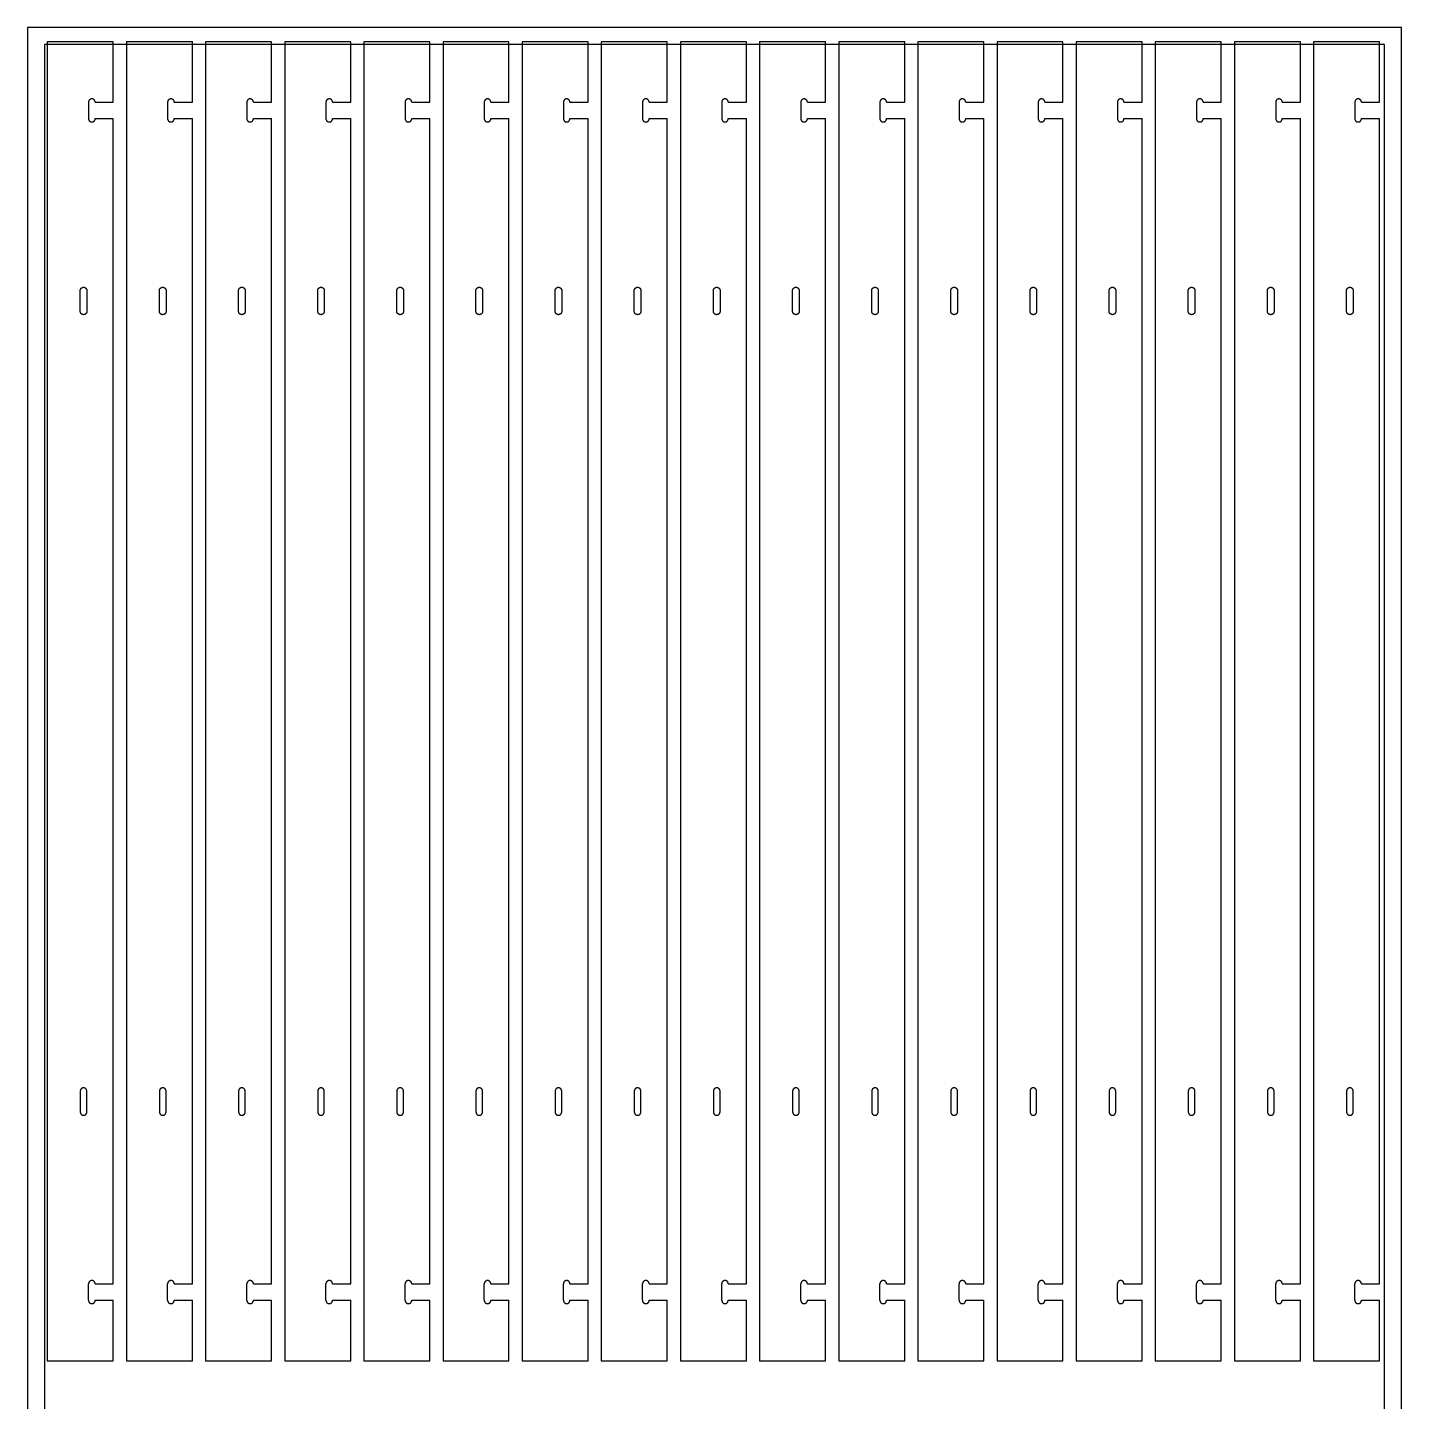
# Model space of a CAD drawing. Header units: millimetres. Extents: x 1985 to 3235, y -112 to 2388.
# Drawn here: x 1985 to 3235, y 1138 to 2388 of the extents above; entities that cross this region are included whole.
import ezdxf

# ---------------------------------------------------------------- set-up
doc = ezdxf.new("R2010")
doc.units = ezdxf.units.MM
doc.header["$MEASUREMENT"] = 0
doc.layers.add('FAB$Material', color=18, linetype='Continuous', true_color=0x000000)
doc.layers.add('Lattes', color=4, linetype='Continuous', true_color=0x00ffff)

# ---------------------------------------------------------------- blocks, each defined once
blk = doc.blocks.new('LATTES')
at = {"layer": 'Lattes'}
for points in [[(2320.4, 2759.39), (2320.4, 2764.89), (2314.4, 2764.89), (2314.4, 2644.89), (2320.4, 2644.89), (2320.4, 2650.39)], [(2318.75, 2759.39), (2318.75, 2759.4), (2318.75, 2759.41), (2318.75, 2759.42), (2318.75, 2759.43), (2318.75, 2759.44), (2318.74, 2759.45), (2318.74, 2759.46), (2318.74, 2759.47), (2318.74, 2759.48), (2318.73, 2759.49), (2318.73, 2759.5), (2318.72, 2759.51), (2318.72, 2759.52), (2318.72, 2759.53), (2318.71, 2759.53), (2318.71, 2759.54), (2318.7, 2759.55), (2318.69, 2759.56), (2318.69, 2759.57), (2318.68, 2759.58), (2318.67, 2759.59), (2318.67, 2759.59), (2318.66, 2759.6), (2318.65, 2759.61), (2318.64, 2759.61), (2318.64, 2759.62), (2318.63, 2759.63), (2318.62, 2759.63), (2318.61, 2759.64), (2318.6, 2759.64), (2318.59, 2759.65), (2318.58, 2759.65), (2318.58, 2759.66), (2318.57, 2759.66), (2318.56, 2759.67), (2318.55, 2759.67), (2318.54, 2759.67), (2318.53, 2759.68), (2318.52, 2759.68), (2318.51, 2759.68), (2318.5, 2759.68), (2318.49, 2759.68), (2318.48, 2759.69), (2318.47, 2759.69), (2318.46, 2759.69), (2318.44, 2759.69), (2318.43, 2759.69), (2318.42, 2759.69), (2318.41, 2759.68), (2318.4, 2759.68), (2318.39, 2759.68), (2318.38, 2759.68), (2318.37, 2759.68), (2318.36, 2759.67), (2318.35, 2759.67), (2318.34, 2759.67), (2318.33, 2759.66), (2318.32, 2759.66), (2318.32, 2759.65), (2318.31, 2759.65), (2318.3, 2759.64), (2318.29, 2759.64), (2318.28, 2759.63), (2318.27, 2759.63), (2318.26, 2759.62), (2318.25, 2759.61), (2318.25, 2759.61), (2318.24, 2759.6), (2318.23, 2759.59), (2318.23, 2759.59), (2318.22, 2759.58), (2318.21, 2759.57), (2318.21, 2759.56), (2318.2, 2759.55), (2318.19, 2759.54), (2318.19, 2759.53), (2318.18, 2759.53), (2318.18, 2759.52), (2318.18, 2759.51), (2318.17, 2759.5), (2318.17, 2759.49), (2318.16, 2759.48), (2318.16, 2759.47), (2318.16, 2759.46), (2318.16, 2759.45), (2318.15, 2759.44), (2318.15, 2759.43), (2318.15, 2759.42), (2318.15, 2759.41), (2318.15, 2759.4), (2318.15, 2759.39)], [(2318.15, 2759.39), (2318.15, 2757.89)], [(2318.75, 2759.39), (2320.4, 2759.39)], [(2318.15, 2757.89), (2318.15, 2757.88), (2318.15, 2757.87), (2318.15, 2757.86), (2318.15, 2757.85), (2318.15, 2757.83), (2318.16, 2757.82), (2318.16, 2757.81), (2318.16, 2757.8), (2318.16, 2757.79), (2318.17, 2757.78), (2318.17, 2757.78), (2318.18, 2757.77), (2318.18, 2757.76), (2318.18, 2757.75), (2318.19, 2757.74), (2318.19, 2757.73), (2318.2, 2757.72), (2318.21, 2757.71), (2318.21, 2757.7), (2318.22, 2757.7), (2318.23, 2757.69), (2318.23, 2757.68), (2318.24, 2757.67), (2318.25, 2757.67), (2318.25, 2757.66), (2318.26, 2757.65), (2318.27, 2757.65), (2318.28, 2757.64), (2318.29, 2757.63), (2318.3, 2757.63), (2318.31, 2757.62), (2318.32, 2757.62), (2318.32, 2757.61), (2318.33, 2757.61), (2318.34, 2757.61), (2318.35, 2757.6), (2318.36, 2757.6), (2318.37, 2757.6), (2318.38, 2757.59), (2318.39, 2757.59), (2318.4, 2757.59), (2318.41, 2757.59), (2318.42, 2757.59), (2318.43, 2757.59), (2318.44, 2757.59), (2318.46, 2757.59), (2318.47, 2757.59), (2318.48, 2757.59), (2318.49, 2757.59), (2318.5, 2757.59), (2318.51, 2757.59), (2318.52, 2757.59), (2318.53, 2757.6), (2318.54, 2757.6), (2318.55, 2757.6), (2318.56, 2757.61), (2318.57, 2757.61), (2318.58, 2757.61), (2318.58, 2757.62), (2318.59, 2757.62), (2318.6, 2757.63), (2318.61, 2757.63), (2318.62, 2757.64), (2318.63, 2757.65), (2318.64, 2757.65), (2318.64, 2757.66), (2318.65, 2757.67), (2318.66, 2757.67), (2318.67, 2757.68), (2318.67, 2757.69), (2318.68, 2757.7), (2318.69, 2757.7), (2318.69, 2757.71), (2318.7, 2757.72), (2318.71, 2757.73), (2318.71, 2757.74), (2318.72, 2757.75), (2318.72, 2757.76), (2318.72, 2757.77), (2318.73, 2757.78), (2318.73, 2757.78), (2318.74, 2757.79), (2318.74, 2757.8), (2318.74, 2757.81), (2318.74, 2757.82), (2318.75, 2757.83), (2318.75, 2757.85), (2318.75, 2757.86), (2318.75, 2757.87), (2318.75, 2757.88), (2318.75, 2757.89)], [(2318.75, 2757.89), (2320.4, 2757.89)], [(2320.4, 2651.89), (2320.4, 2757.89)], [(2317.4, 2742.25), (2317.4, 2742.26), (2317.4, 2742.27), (2317.4, 2742.29), (2317.4, 2742.3), (2317.4, 2742.31), (2317.41, 2742.32), (2317.41, 2742.33), (2317.41, 2742.34), (2317.41, 2742.35), (2317.42, 2742.36), (2317.42, 2742.37), (2317.43, 2742.37), (2317.43, 2742.38), (2317.43, 2742.39), (2317.44, 2742.4), (2317.44, 2742.41), (2317.45, 2742.42), (2317.46, 2742.43), (2317.46, 2742.44), (2317.47, 2742.45), (2317.48, 2742.45), (2317.48, 2742.46), (2317.49, 2742.47), (2317.5, 2742.48), (2317.5, 2742.48), (2317.51, 2742.49), (2317.52, 2742.49), (2317.53, 2742.5), (2317.54, 2742.51), (2317.55, 2742.51), (2317.56, 2742.52), (2317.57, 2742.52), (2317.57, 2742.53), (2317.58, 2742.53), (2317.59, 2742.53), (2317.6, 2742.54), (2317.61, 2742.54), (2317.62, 2742.54), (2317.63, 2742.55), (2317.64, 2742.55), (2317.65, 2742.55), (2317.66, 2742.55), (2317.67, 2742.55), (2317.68, 2742.55), (2317.69, 2742.55), (2317.71, 2742.55), (2317.72, 2742.55), (2317.73, 2742.55), (2317.74, 2742.55), (2317.75, 2742.55), (2317.76, 2742.55), (2317.77, 2742.55), (2317.78, 2742.54), (2317.79, 2742.54), (2317.8, 2742.54), (2317.81, 2742.53), (2317.82, 2742.53), (2317.83, 2742.53), (2317.83, 2742.52), (2317.84, 2742.52), (2317.85, 2742.51), (2317.86, 2742.51), (2317.87, 2742.5), (2317.88, 2742.49), (2317.89, 2742.49), (2317.89, 2742.48), (2317.9, 2742.48), (2317.91, 2742.47), (2317.92, 2742.46), (2317.92, 2742.45), (2317.93, 2742.45), (2317.94, 2742.44), (2317.94, 2742.43), (2317.95, 2742.42), (2317.96, 2742.41), (2317.96, 2742.4), (2317.97, 2742.39), (2317.97, 2742.38), (2317.97, 2742.37), (2317.98, 2742.37), (2317.98, 2742.36), (2317.99, 2742.35), (2317.99, 2742.34), (2317.99, 2742.33), (2317.99, 2742.32), (2318, 2742.31), (2318, 2742.3), (2318, 2742.29), (2318, 2742.27), (2318, 2742.26), (2318, 2742.25)], [(2317.4, 2740.35), (2317.4, 2742.25)], [(2318, 2742.25), (2318, 2740.35)], [(2318, 2740.35), (2318, 2740.34), (2318, 2740.33), (2318, 2740.32), (2318, 2740.31), (2318, 2740.3), (2317.99, 2740.29), (2317.99, 2740.28), (2317.99, 2740.27), (2317.99, 2740.26), (2317.98, 2740.25), (2317.98, 2740.24), (2317.97, 2740.23), (2317.97, 2740.22), (2317.97, 2740.21), (2317.96, 2740.21), (2317.96, 2740.2), (2317.95, 2740.19), (2317.94, 2740.18), (2317.94, 2740.17), (2317.93, 2740.16), (2317.92, 2740.16), (2317.92, 2740.15), (2317.91, 2740.14), (2317.9, 2740.13), (2317.89, 2740.13), (2317.89, 2740.12), (2317.88, 2740.11), (2317.87, 2740.11), (2317.86, 2740.1), (2317.85, 2740.1), (2317.84, 2740.09), (2317.83, 2740.09), (2317.83, 2740.08), (2317.82, 2740.08), (2317.81, 2740.07), (2317.8, 2740.07), (2317.79, 2740.07), (2317.78, 2740.06), (2317.77, 2740.06), (2317.76, 2740.06), (2317.75, 2740.06), (2317.74, 2740.06), (2317.73, 2740.06), (2317.72, 2740.05), (2317.71, 2740.05), (2317.69, 2740.05), (2317.68, 2740.05), (2317.67, 2740.06), (2317.66, 2740.06), (2317.65, 2740.06), (2317.64, 2740.06), (2317.63, 2740.06), (2317.62, 2740.06), (2317.61, 2740.07), (2317.6, 2740.07), (2317.59, 2740.07), (2317.58, 2740.08), (2317.57, 2740.08), (2317.57, 2740.09), (2317.56, 2740.09), (2317.55, 2740.1), (2317.54, 2740.1), (2317.53, 2740.11), (2317.52, 2740.11), (2317.51, 2740.12), (2317.5, 2740.13), (2317.5, 2740.13), (2317.49, 2740.14), (2317.48, 2740.15), (2317.48, 2740.16), (2317.47, 2740.16), (2317.46, 2740.17), (2317.46, 2740.18), (2317.45, 2740.19), (2317.44, 2740.2), (2317.44, 2740.21), (2317.43, 2740.21), (2317.43, 2740.22), (2317.43, 2740.23), (2317.42, 2740.24), (2317.42, 2740.25), (2317.41, 2740.26), (2317.41, 2740.27), (2317.41, 2740.28), (2317.41, 2740.29), (2317.4, 2740.3), (2317.4, 2740.31), (2317.4, 2740.32), (2317.4, 2740.33), (2317.4, 2740.34), (2317.4, 2740.35)], [(2318, 2669.42), (2318, 2669.43), (2318, 2669.44), (2318, 2669.45), (2318, 2669.46), (2318, 2669.47), (2317.99, 2669.48), (2317.99, 2669.49), (2317.99, 2669.5), (2317.99, 2669.51), (2317.98, 2669.52), (2317.98, 2669.53), (2317.97, 2669.54), (2317.97, 2669.55), (2317.97, 2669.56), (2317.96, 2669.57), (2317.96, 2669.58), (2317.95, 2669.59), (2317.94, 2669.59), (2317.94, 2669.6), (2317.93, 2669.61), (2317.92, 2669.62), (2317.92, 2669.63), (2317.91, 2669.63), (2317.9, 2669.64), (2317.89, 2669.65), (2317.89, 2669.65), (2317.88, 2669.66), (2317.87, 2669.67), (2317.86, 2669.67), (2317.85, 2669.68), (2317.84, 2669.68), (2317.83, 2669.69), (2317.83, 2669.69), (2317.82, 2669.7), (2317.81, 2669.7), (2317.8, 2669.7), (2317.79, 2669.71), (2317.78, 2669.71), (2317.77, 2669.71), (2317.76, 2669.71), (2317.75, 2669.72), (2317.74, 2669.72), (2317.73, 2669.72), (2317.72, 2669.72), (2317.71, 2669.72), (2317.69, 2669.72), (2317.68, 2669.72), (2317.67, 2669.72), (2317.66, 2669.72), (2317.65, 2669.72), (2317.64, 2669.71), (2317.63, 2669.71), (2317.62, 2669.71), (2317.61, 2669.71), (2317.6, 2669.7), (2317.59, 2669.7), (2317.58, 2669.7), (2317.57, 2669.69), (2317.57, 2669.69), (2317.56, 2669.68), (2317.55, 2669.68), (2317.54, 2669.67), (2317.53, 2669.67), (2317.52, 2669.66), (2317.51, 2669.65), (2317.5, 2669.65), (2317.5, 2669.64), (2317.49, 2669.63), (2317.48, 2669.63), (2317.48, 2669.62), (2317.47, 2669.61), (2317.46, 2669.6), (2317.46, 2669.59), (2317.45, 2669.59), (2317.44, 2669.58), (2317.44, 2669.57), (2317.43, 2669.56), (2317.43, 2669.55), (2317.43, 2669.54), (2317.42, 2669.53), (2317.42, 2669.52), (2317.41, 2669.51), (2317.41, 2669.5), (2317.41, 2669.49), (2317.41, 2669.48), (2317.4, 2669.47), (2317.4, 2669.46), (2317.4, 2669.45), (2317.4, 2669.44), (2317.4, 2669.43), (2317.4, 2669.42)], [(2317.4, 2669.42), (2317.4, 2667.52)], [(2318, 2667.52), (2318, 2669.42)], [(2317.4, 2667.52), (2317.4, 2667.51), (2317.4, 2667.5), (2317.4, 2667.49), (2317.4, 2667.48), (2317.4, 2667.47), (2317.41, 2667.46), (2317.41, 2667.45), (2317.41, 2667.44), (2317.41, 2667.43), (2317.42, 2667.42), (2317.42, 2667.41), (2317.43, 2667.4), (2317.43, 2667.39), (2317.43, 2667.38), (2317.44, 2667.37), (2317.44, 2667.36), (2317.45, 2667.35), (2317.46, 2667.34), (2317.46, 2667.34), (2317.47, 2667.33), (2317.48, 2667.32), (2317.48, 2667.31), (2317.49, 2667.3), (2317.5, 2667.3), (2317.5, 2667.29), (2317.51, 2667.28), (2317.52, 2667.28), (2317.53, 2667.27), (2317.54, 2667.27), (2317.55, 2667.26), (2317.56, 2667.26), (2317.57, 2667.25), (2317.57, 2667.25), (2317.58, 2667.24), (2317.59, 2667.24), (2317.6, 2667.23), (2317.61, 2667.23), (2317.62, 2667.23), (2317.63, 2667.23), (2317.64, 2667.22), (2317.65, 2667.22), (2317.66, 2667.22), (2317.67, 2667.22), (2317.68, 2667.22), (2317.69, 2667.22), (2317.71, 2667.22), (2317.72, 2667.22), (2317.73, 2667.22), (2317.74, 2667.22), (2317.75, 2667.22), (2317.76, 2667.22), (2317.77, 2667.23), (2317.78, 2667.23), (2317.79, 2667.23), (2317.8, 2667.23), (2317.81, 2667.24), (2317.82, 2667.24), (2317.83, 2667.25), (2317.83, 2667.25), (2317.84, 2667.26), (2317.85, 2667.26), (2317.86, 2667.27), (2317.87, 2667.27), (2317.88, 2667.28), (2317.89, 2667.28), (2317.89, 2667.29), (2317.9, 2667.3), (2317.91, 2667.3), (2317.92, 2667.31), (2317.92, 2667.32), (2317.93, 2667.33), (2317.94, 2667.34), (2317.94, 2667.34), (2317.95, 2667.35), (2317.96, 2667.36), (2317.96, 2667.37), (2317.97, 2667.38), (2317.97, 2667.39), (2317.97, 2667.4), (2317.98, 2667.41), (2317.98, 2667.42), (2317.99, 2667.43), (2317.99, 2667.44), (2317.99, 2667.45), (2317.99, 2667.46), (2318, 2667.47), (2318, 2667.48), (2318, 2667.49), (2318, 2667.5), (2318, 2667.51), (2318, 2667.52)], [(2318.75, 2651.89), (2318.75, 2651.9), (2318.75, 2651.91), (2318.75, 2651.92), (2318.75, 2651.93), (2318.75, 2651.94), (2318.74, 2651.95), (2318.74, 2651.96), (2318.74, 2651.97), (2318.74, 2651.98), (2318.73, 2651.99), (2318.73, 2652), (2318.72, 2652.01), (2318.72, 2652.02), (2318.72, 2652.03), (2318.71, 2652.03), (2318.71, 2652.04), (2318.7, 2652.05), (2318.69, 2652.06), (2318.69, 2652.07), (2318.68, 2652.08), (2318.67, 2652.09), (2318.67, 2652.09), (2318.66, 2652.1), (2318.65, 2652.11), (2318.64, 2652.11), (2318.64, 2652.12), (2318.63, 2652.13), (2318.62, 2652.13), (2318.61, 2652.14), (2318.6, 2652.14), (2318.59, 2652.15), (2318.58, 2652.15), (2318.58, 2652.16), (2318.57, 2652.16), (2318.56, 2652.17), (2318.55, 2652.17), (2318.54, 2652.17), (2318.53, 2652.18), (2318.52, 2652.18), (2318.51, 2652.18), (2318.5, 2652.18), (2318.49, 2652.18), (2318.48, 2652.19), (2318.47, 2652.19), (2318.46, 2652.19), (2318.44, 2652.19), (2318.43, 2652.19), (2318.42, 2652.19), (2318.41, 2652.18), (2318.4, 2652.18), (2318.39, 2652.18), (2318.38, 2652.18), (2318.37, 2652.18), (2318.36, 2652.17), (2318.35, 2652.17), (2318.34, 2652.17), (2318.33, 2652.16), (2318.32, 2652.16), (2318.32, 2652.15), (2318.31, 2652.15), (2318.3, 2652.14), (2318.29, 2652.14), (2318.28, 2652.13), (2318.27, 2652.13), (2318.26, 2652.12), (2318.25, 2652.11), (2318.25, 2652.11), (2318.24, 2652.1), (2318.23, 2652.09), (2318.23, 2652.09), (2318.22, 2652.08), (2318.21, 2652.07), (2318.21, 2652.06), (2318.2, 2652.05), (2318.19, 2652.04), (2318.19, 2652.03), (2318.18, 2652.03), (2318.18, 2652.02), (2318.18, 2652.01), (2318.17, 2652), (2318.17, 2651.99), (2318.16, 2651.98), (2318.16, 2651.97), (2318.16, 2651.96), (2318.16, 2651.95), (2318.15, 2651.94), (2318.15, 2651.93), (2318.15, 2651.92), (2318.15, 2651.91), (2318.15, 2651.9), (2318.15, 2651.89)], [(2318.15, 2650.39), (2318.15, 2651.89)], [(2318.75, 2651.89), (2320.4, 2651.89)], [(2318.15, 2650.39), (2318.15, 2650.38), (2318.15, 2650.37), (2318.15, 2650.36), (2318.15, 2650.35), (2318.15, 2650.33), (2318.16, 2650.32), (2318.16, 2650.31), (2318.16, 2650.3), (2318.16, 2650.29), (2318.17, 2650.28), (2318.17, 2650.28), (2318.18, 2650.27), (2318.18, 2650.26), (2318.18, 2650.25), (2318.19, 2650.24), (2318.19, 2650.23), (2318.2, 2650.22), (2318.21, 2650.21), (2318.21, 2650.2), (2318.22, 2650.2), (2318.23, 2650.19), (2318.23, 2650.18), (2318.24, 2650.17), (2318.25, 2650.17), (2318.25, 2650.16), (2318.26, 2650.15), (2318.27, 2650.15), (2318.28, 2650.14), (2318.29, 2650.13), (2318.3, 2650.13), (2318.31, 2650.12), (2318.32, 2650.12), (2318.32, 2650.11), (2318.33, 2650.11), (2318.34, 2650.11), (2318.35, 2650.1), (2318.36, 2650.1), (2318.37, 2650.1), (2318.38, 2650.09), (2318.39, 2650.09), (2318.4, 2650.09), (2318.41, 2650.09), (2318.42, 2650.09), (2318.43, 2650.09), (2318.44, 2650.09), (2318.46, 2650.09), (2318.47, 2650.09), (2318.48, 2650.09), (2318.49, 2650.09), (2318.5, 2650.09), (2318.51, 2650.09), (2318.52, 2650.09), (2318.53, 2650.1), (2318.54, 2650.1), (2318.55, 2650.1), (2318.56, 2650.11), (2318.57, 2650.11), (2318.58, 2650.11), (2318.58, 2650.12), (2318.59, 2650.12), (2318.6, 2650.13), (2318.61, 2650.13), (2318.62, 2650.14), (2318.63, 2650.15), (2318.64, 2650.15), (2318.64, 2650.16), (2318.65, 2650.17), (2318.66, 2650.17), (2318.67, 2650.18), (2318.67, 2650.19), (2318.68, 2650.2), (2318.69, 2650.2), (2318.69, 2650.21), (2318.7, 2650.22), (2318.71, 2650.23), (2318.71, 2650.24), (2318.72, 2650.25), (2318.72, 2650.26), (2318.72, 2650.27), (2318.73, 2650.28), (2318.73, 2650.28), (2318.74, 2650.29), (2318.74, 2650.3), (2318.74, 2650.31), (2318.74, 2650.32), (2318.75, 2650.33), (2318.75, 2650.35), (2318.75, 2650.36), (2318.75, 2650.37), (2318.75, 2650.38), (2318.75, 2650.39)], [(2318.75, 2650.39), (2320.4, 2650.39)]]:
    blk.add_lwpolyline(points, dxfattribs=at)

msp = doc.modelspace()

# ---------------------------------------------------------------- linework, layer by layer
at = {"layer": 'FAB$Material'}
msp.add_lwpolyline([(1984.8, -111.9), (3234.8, -111.9), (3234.8, 2388.1), (1984.8, 2388.1)], close=True, dxfattribs=at)
at = {"layer": 'Lattes'}
msp.add_lwpolyline([(2000.3, -96.4), (3219.3, -96.4), (3219.3, 2372.6), (2000.3, 2372.6)], close=True, dxfattribs=at)

# ---------------------------------------------------------------- block references
at = {"layer": 'Lattes', "xscale": 10, "yscale": 10, "zscale": 10}
for p in [(-21141.2, -25273.7), (-21069.2, -25273.7), (-20997.2, -25273.7), (-20925.2, -25273.7), (-20853.2, -25273.7), (-20781.2, -25273.7), (-20709.2, -25273.7), (-20637.2, -25273.7), (-20565.2, -25273.7), (-20493.2, -25273.7), (-20421.2, -25273.7), (-20349.2, -25273.7), (-20277.2, -25273.7), (-20205.2, -25273.7), (-20133.2, -25273.7), (-20061.2, -25273.7), (-19989.2, -25273.7)]:
    msp.add_blockref('LATTES', p, dxfattribs=at)

doc.saveas('drawing.dxf')
